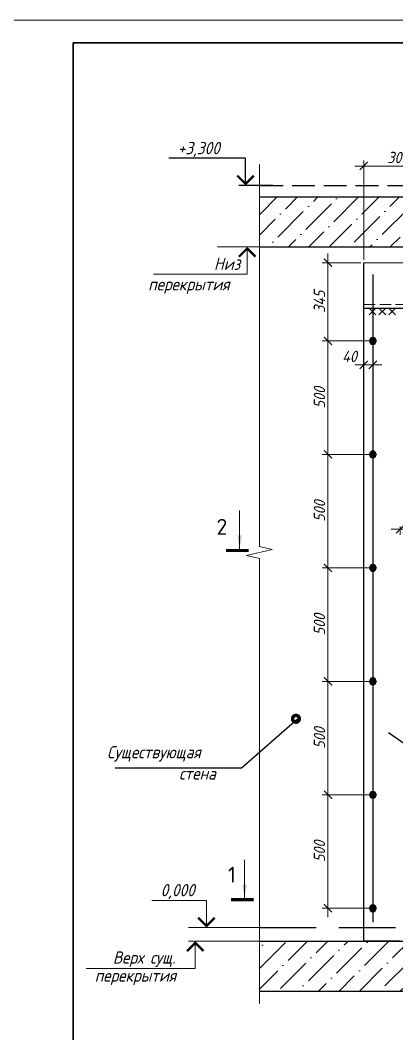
# Model space of a CAD drawing. Header units: millimetres. Extents: x 2058191 to 2089933, y 116142 to 208453.
# Drawn here: x 2068570 to 2070228, y 134585 to 139051 of the extents above; entities that cross this region are included whole.
import ezdxf
from ezdxf.enums import TextEntityAlignment as Align

# ---------------------------------------------------------------- set-up
doc = ezdxf.new("R2010")
doc.units = ezdxf.units.MM
for name, pattern in [('GOST2.303 4', [7, 5, -2, 0]), ('ГОСТ 2.303 4', [7, 5, -2, 0]), ('осеваяX2', [4, 2.5, -0.5, 0.5, -0.5])]:
    doc.linetypes.add(name, pattern=pattern)
doc.layers.get('Defpoints').update_dxf_attribs({"color": 255})
for name, color, linetype, lineweight in [('1Стены', 252, 'Continuous', 25), ('монолит', 176, 'Continuous', 50), ('Оси', 165, 'осеваяX2', 13), ('Размер', 7, 'Continuous', 13), ('сварка', 156, 'Continuous', 9), ('штрих', 8, 'Continuous', 5), ('штриховка кирпич', 42, 'Continuous', 5)]:
    doc.layers.add(name, color=color, linetype=linetype, lineweight=lineweight)
doc.layers.add('CS_UNPLOTTED', color=254, linetype='Continuous', plot=False)
doc.layers.add('металл', color=124, linetype='Continuous')
doc.layers.add('Текст', color=7, linetype='Continuous')
doc.styles.add('GOST', font='', dxfattribs={"width": 0.8, "oblique": 10})
doc.styles.add('GOST 2.304_new', font='isocpeur.ttf', dxfattribs={"width": 0.9, "oblique": 15})
doc.styles.get('GOST').set_extended_font_data('GOST type A')
doc.dimstyles.new('SPDS', dxfattribs={"dimscale": 25, "dimtxt": 2.5, "dimasz": 1.77, "dimexe": 1.25, "dimexo": 0.625, "dimtad": 1, "dimdec": 0, "dimrnd": 0.001, "dimtxsty": 'GOST 2.304_new', "dimblk": 'ARCHTICK', "dimcen": 2.5, "dimdle": 2, "dimclrt": 256, "dimazin": 2, "dimtfac": 0.75, "dimtdec": 0, "dimtmove": 1, "dimatfit": 3, "dimfxl": 0, "dimtolj": 1, "dimlwd": 9, "dimlwe": 9, "dimarcsym": 0})
pattern_1 = [(45, (-39789323.92, -1436132.09), (33.67596045, 123.47852166), [158.75, -31.75, 0, -31.75])]

# ---------------------------------------------------------------- blocks, each defined once
blk = doc.blocks.new('_ArchTick')
at = {"color": 0, "linetype": 'ByBlock', "const_width": 0.15}
blk.add_lwpolyline([(-0.5, -0.5), (0.5, 0.5)], dxfattribs=at)
blk = doc.blocks.new('*D126')
at = {"layer": 'Defpoints', "color": 0, "lineweight": 20, "ltscale": 20, "transparency": 16777216}
for p in [(2070242.8, 136832), (2070242.8, 136808.4), (2070272.8, 136832)]:
    blk.add_point(p, dxfattribs=at)
at = {"layer": 'Размер', "color": 0, "lineweight": 9, "ltscale": 20, "transparency": 16777216}
for p, q in [((2070312.8, 136808.4), (2070202.8, 136808.4)), ((2070242.8, 136819.5), (2070242.8, 136783.4)), ((2070272.8, 136819.5), (2070272.8, 136783.4))]:
    blk.add_line(p, q, dxfattribs=at)
at = {"layer": 'Размер', "color": 0, "lineweight": 9, "ltscale": 20, "transparency": 16777216, "xscale": 35.4, "yscale": 35.4, "zscale": 35.4}
for p, rotation in [((2070242.8, 136808.4), 179.9999999995553), ((2070272.8, 136808.4), 359.9999999995553)]:
    blk.add_blockref('_ArchTick', p, dxfattribs=dict(at, rotation=rotation))
at = {"layer": 'Размер', "ltscale": 20, "transparency": 16777216, "insert": (2070346.7, 136844.6), "char_height": 50, "attachment_point": 5, "style": 'GOST 2.304_new'}
blk.add_mtext('\\A1;30', dxfattribs=at)
blk = doc.blocks.new('м16')
at = {"layer": 'металл', "lineweight": 30, "ltscale": 20}
for p, q in [((-11, 6.4), (0, 12.7)), ((-11, -6.4), (-11, 6.4)), ((0, 12.7), (11, 6.4)), ((11, 6.4), (11, -6.4)), ((0, -12.7), (-11, -6.4)), ((11, -6.4), (0, -12.7))]:
    blk.add_line(p, q, dxfattribs=at)
blk.add_circle((0, 0), 15, dxfattribs=at)
for radius, start, end in [(10.4, 0, 180), (10.4, 180, 0), (6.92, 0, 180), (6.92, 180, 0)]:
    blk.add_arc((0, 0), radius, start, end, dxfattribs=at)
at = {"layer": 'металл', "linetype": 'Continuous', "lineweight": 25, "ltscale": 20}
blk.add_arc((0, 0), 8, 255, 165, dxfattribs=at)
at = {"layer": 'Оси', "ltscale": 20}
for p, q in [((17, 0), (-17.3, 0)), ((0, 17.3), (0, -17.3))]:
    blk.add_line(p, q, dxfattribs=at)
blk = doc.blocks.new('*D133')
at = {"color": 0, "lineweight": 9, "ltscale": 20, "transparency": 16777216}
for p, q in [((2069925.1, 137677.6), (2069925.1, 137097.6)), ((2070120.3, 137637.6), (2069900.1, 137637.6)), ((2070120.3, 137137.6), (2069900.1, 137137.6))]:
    blk.add_line(p, q, dxfattribs=at)
at = {"layer": 'Defpoints', "color": 0, "lineweight": 20, "ltscale": 20, "transparency": 16777216}
for p in [(2070132.8, 137637.6), (2069925.1, 137137.6), (2070132.8, 137137.6)]:
    blk.add_point(p, dxfattribs=at)
at = {"color": 0, "lineweight": 9, "ltscale": 20, "transparency": 16777216, "xscale": 35.4, "yscale": 35.4, "zscale": 35.4}
for p, rotation in [((2069925.1, 137637.6), 90), ((2069925.1, 137137.6), 270)]:
    blk.add_blockref('_ArchTick', p, dxfattribs=dict(at, rotation=rotation))
at = {"ltscale": 20, "transparency": 16777216, "insert": (2069887.6, 137387.6), "char_height": 50, "attachment_point": 5, "rotation": 90, "style": 'GOST 2.304_new'}
blk.add_mtext('\\A1;500', dxfattribs=at)
blk = doc.blocks.new('*D134')
at = {"color": 0, "lineweight": 9, "ltscale": 20, "transparency": 16777216}
for p, q in [((2069925.1, 137177.6), (2069925.1, 136597.6)), ((2070120.3, 137137.6), (2069900.1, 137137.6)), ((2070120.3, 136637.6), (2069900.1, 136637.6))]:
    blk.add_line(p, q, dxfattribs=at)
at = {"layer": 'Defpoints', "color": 0, "lineweight": 20, "ltscale": 20, "transparency": 16777216}
for p in [(2070132.8, 137137.6), (2069925.1, 136637.6), (2070132.8, 136637.6)]:
    blk.add_point(p, dxfattribs=at)
at = {"color": 0, "lineweight": 9, "ltscale": 20, "transparency": 16777216, "xscale": 35.4, "yscale": 35.4, "zscale": 35.4}
for p, rotation in [((2069925.1, 137137.6), 90), ((2069925.1, 136637.6), 270)]:
    blk.add_blockref('_ArchTick', p, dxfattribs=dict(at, rotation=rotation))
at = {"ltscale": 20, "transparency": 16777216, "insert": (2069887.6, 136887.6), "char_height": 50, "attachment_point": 5, "rotation": 90, "style": 'GOST 2.304_new'}
blk.add_mtext('\\A1;500', dxfattribs=at)
blk = doc.blocks.new('*D135')
at = {"color": 0, "lineweight": 9, "ltscale": 20, "transparency": 16777216}
for p, q in [((2069925.1, 136677.6), (2069925.1, 136097.8)), ((2070120.3, 136637.6), (2069900.1, 136637.6)), ((2070120.3, 136137.8), (2069900.1, 136137.8))]:
    blk.add_line(p, q, dxfattribs=at)
at = {"layer": 'Defpoints', "color": 0, "lineweight": 20, "ltscale": 20, "transparency": 16777216}
for p in [(2070132.8, 136637.6), (2069925.1, 136137.8), (2070132.8, 136137.8)]:
    blk.add_point(p, dxfattribs=at)
at = {"color": 0, "lineweight": 9, "ltscale": 20, "transparency": 16777216, "xscale": 35.4, "yscale": 35.4, "zscale": 35.4}
for p, rotation in [((2069925.1, 136637.6), 90), ((2069925.1, 136137.8), 270)]:
    blk.add_blockref('_ArchTick', p, dxfattribs=dict(at, rotation=rotation))
at = {"ltscale": 20, "transparency": 16777216, "insert": (2069887.6, 136387.7), "char_height": 50, "attachment_point": 5, "rotation": 90, "style": 'GOST 2.304_new'}
blk.add_mtext('\\A1;500', dxfattribs=at)
blk = doc.blocks.new('*D136')
at = {"layer": 'Defpoints', "color": 0, "lineweight": 20, "ltscale": 20, "transparency": 16777216}
for p in [(2070082.8, 137622.8), (2070122.8, 137620.6), (2070082.8, 137532.4)]:
    blk.add_point(p, dxfattribs=at)
at = {"layer": 'Размер', "color": 0, "lineweight": 9, "ltscale": 20, "transparency": 16777216}
for p, q in [((2070082.8, 137610.3), (2070082.8, 137507.4)), ((2070122.8, 137608.1), (2070122.8, 137507.4)), ((2070162.8, 137532.4), (2070042.8, 137532.4))]:
    blk.add_line(p, q, dxfattribs=at)
at = {"layer": 'Размер', "color": 0, "lineweight": 9, "ltscale": 20, "transparency": 16777216, "xscale": 35.4, "yscale": 35.4, "zscale": 35.4, "rotation": 180}
blk.add_blockref('_ArchTick', (2070082.8, 137532.4), dxfattribs=at)
at = {"layer": 'Размер', "color": 0, "lineweight": 9, "ltscale": 20, "transparency": 16777216, "xscale": 35.4, "yscale": 35.4, "zscale": 35.4}
blk.add_blockref('_ArchTick', (2070122.8, 137532.4), dxfattribs=at)
at = {"layer": 'Размер', "ltscale": 20, "transparency": 16777216, "insert": (2070019.9, 137569.9), "char_height": 50, "attachment_point": 5, "style": 'GOST 2.304_new'}
blk.add_mtext('\\A1;40', dxfattribs=at)
blk = doc.blocks.new('*D139')
at = {"color": 0, "lineweight": 9, "ltscale": 20, "transparency": 16777216}
for p, q in [((2070042.8, 138408.6), (2070422.8, 138408.6)), ((2070082.8, 137995.1), (2070082.8, 138433.6)), ((2070382.8, 137945.1), (2070382.8, 138433.6))]:
    blk.add_line(p, q, dxfattribs=at)
at = {"layer": 'Defpoints', "color": 0, "lineweight": 20, "ltscale": 20, "transparency": 16777216}
for p in [(2070382.8, 138408.6), (2070082.8, 137982.6), (2070382.8, 137932.6)]:
    blk.add_point(p, dxfattribs=at)
at = {"color": 0, "lineweight": 9, "ltscale": 20, "transparency": 16777216, "xscale": 35.4, "yscale": 35.4, "zscale": 35.4, "rotation": 180}
blk.add_blockref('_ArchTick', (2070082.8, 138408.6), dxfattribs=at)
at = {"color": 0, "lineweight": 9, "ltscale": 20, "transparency": 16777216, "xscale": 35.4, "yscale": 35.4, "zscale": 35.4}
blk.add_blockref('_ArchTick', (2070382.8, 138408.6), dxfattribs=at)
at = {"ltscale": 20, "transparency": 16777216, "insert": (2070232.8, 138446.1), "char_height": 50, "attachment_point": 5, "style": 'GOST 2.304_new'}
blk.add_mtext('\\A1;300', dxfattribs=at)
blk = doc.blocks.new('*D141')
at = {"color": 0, "lineweight": 9, "ltscale": 20, "transparency": 16777216}
for p, q in [((2069925.1, 137597.8), (2069925.1, 138022.6)), ((2070070.3, 137982.6), (2069900.1, 137982.6)), ((2070110.3, 137637.8), (2069900.1, 137637.8))]:
    blk.add_line(p, q, dxfattribs=at)
at = {"layer": 'Defpoints', "color": 0, "lineweight": 20, "ltscale": 20, "transparency": 16777216}
for p in [(2069925.1, 137982.6), (2070082.8, 137982.6), (2070122.8, 137637.8)]:
    blk.add_point(p, dxfattribs=at)
at = {"color": 0, "lineweight": 9, "ltscale": 20, "transparency": 16777216, "xscale": 35.4, "yscale": 35.4, "zscale": 35.4}
for p, rotation in [((2069925.1, 137982.6), 90), ((2069925.1, 137637.8), 270)]:
    blk.add_blockref('_ArchTick', p, dxfattribs=dict(at, rotation=rotation))
at = {"ltscale": 20, "transparency": 16777216, "insert": (2069887.6, 137810.2), "char_height": 50, "attachment_point": 5, "rotation": 90, "style": 'GOST 2.304_new'}
blk.add_mtext('\\A1;345', dxfattribs=at)
blk = doc.blocks.new('*U8')
at = {"color": 44, "lineweight": 20, "ltscale": 10}
blk.add_line((594, 420), (0, 420), dxfattribs=at)
at = {"color": 137, "lineweight": 35, "ltscale": 10}
for p, q in [((589, 415), (20, 415)), ((20, 415), (20, 5))]:
    blk.add_line(p, q, dxfattribs=at)
at = {"color": 44, "lineweight": 13, "style": 'GOST', "oblique": 10, "width": 0.8}
for tag in ['ФОРМАТВЕРТ', 'ФОРМАТГОРИЗ']:
    blk.add_attdef(tag, (542.98, 1.6), '', height=2, dxfattribs=at)
blk = doc.blocks.new('*D144')
at = {"color": 0, "lineweight": 9, "ltscale": 20, "transparency": 16777216}
for p, q in [((2069925.1, 136177.8), (2069925.1, 135598)), ((2070120.3, 136137.8), (2069900.1, 136137.8)), ((2070120.3, 135638), (2069900.1, 135638))]:
    blk.add_line(p, q, dxfattribs=at)
at = {"layer": 'Defpoints', "color": 0, "lineweight": 20, "ltscale": 20, "transparency": 16777216}
for p in [(2070132.8, 136137.8), (2069925.1, 135638), (2070132.8, 135638)]:
    blk.add_point(p, dxfattribs=at)
at = {"color": 0, "lineweight": 9, "ltscale": 20, "transparency": 16777216, "xscale": 35.4, "yscale": 35.4, "zscale": 35.4}
for p, rotation in [((2069925.1, 136137.8), 90), ((2069925.1, 135638), 270)]:
    blk.add_blockref('_ArchTick', p, dxfattribs=dict(at, rotation=rotation))
at = {"ltscale": 20, "transparency": 16777216, "insert": (2069887.6, 135887.9), "char_height": 50, "attachment_point": 5, "rotation": 90, "style": 'GOST 2.304_new'}
blk.add_mtext('\\A1;500', dxfattribs=at)
blk = doc.blocks.new('*D145')
at = {"color": 0, "lineweight": 9, "ltscale": 20, "transparency": 16777216}
for p, q in [((2069925.1, 135678), (2069925.1, 135098.1)), ((2070120.3, 135638), (2069900.1, 135638)), ((2070120.3, 135138.1), (2069900.1, 135138.1))]:
    blk.add_line(p, q, dxfattribs=at)
at = {"layer": 'Defpoints', "color": 0, "lineweight": 20, "ltscale": 20, "transparency": 16777216}
for p in [(2070132.8, 135638), (2069925.1, 135138.1), (2070132.8, 135138.1)]:
    blk.add_point(p, dxfattribs=at)
at = {"color": 0, "lineweight": 9, "ltscale": 20, "transparency": 16777216, "xscale": 35.4, "yscale": 35.4, "zscale": 35.4}
for p, rotation in [((2069925.1, 135638), 90), ((2069925.1, 135138.1), 270)]:
    blk.add_blockref('_ArchTick', p, dxfattribs=dict(at, rotation=rotation))
at = {"ltscale": 20, "transparency": 16777216, "insert": (2069887.6, 135388.1), "char_height": 50, "attachment_point": 5, "rotation": 90, "style": 'GOST 2.304_new'}
blk.add_mtext('\\A1;500', dxfattribs=at)

msp = doc.modelspace()

# ---------------------------------------------------------------- hatches: boundary and pattern name
at = {"layer": 'штрих', "ltscale": 15}
h = msp.add_hatch(dxfattribs=at)
h.set_pattern_fill('ANSI36', color=256, scale=20)
h.set_pattern_definition(pattern_1)
h.paths.add_polyline_path([(2069622.7, 138273.6), (2069623, 138053.6), (2072754, 138053.6), (2072753.8, 138273.6)])
h = msp.add_hatch(dxfattribs=at)
h.set_pattern_fill('ANSI36', color=256, scale=20)
h.set_pattern_definition(pattern_1)
h.paths.add_polyline_path([(2069622.8, 134994.6), (2069622.8, 134774.6), (2072753.9, 134774.6), (2072753.9, 134994.6)])

# ---------------------------------------------------------------- linework, layer by layer
at = {"linetype": 'Continuous', "ltscale": 20}
for p, q in [((2069562.1, 138442.6), (2069223.9, 138442.6)), ((2069562.1, 138322.6), (2069562.1, 138442.6)), ((2069682.9, 138322.6), (2069532.1, 138322.6))]:
    msp.add_line(p, q, dxfattribs=at)
at = {"ltscale": 100}
for q in [(2069791.5, 135972.8), (2068987.2, 135754.5)]:
    msp.add_line((2069542.6, 135754.5), q, dxfattribs=at)
at = {"ltscale": 20}
msp.add_line((2070380.8, 135778.9), (2070191.8, 135910.2), dxfattribs=at)
at = {"color": 0, "linetype": 'Continuous', "ltscale": 20, "const_width": 10}
msp.add_lwpolyline([(2069598.5, 138366.2), (2069562.1, 138329.7), (2069525.6, 138366.2)], dxfattribs=at)
at = {"layer": '1Стены', "color": 0, "linetype": 'GOST2.303 4', "ltscale": 20}
msp.add_line((2069627, 138322.6), (2072753.8, 138324.6), dxfattribs=at)
at = {"layer": '1Стены', "color": 0, "linetype": 'ГОСТ 2.303 4', "lineweight": 13, "ltscale": 10}
msp.add_line((2070082.8, 137798.6), (2072477.7, 137800.6), dxfattribs=at)
at = {"layer": '1Стены', "color": 0, "linetype": 'GOST2.303 4', "ltscale": 50}
msp.add_line((2069622.8, 135052.6), (2072753.9, 135054.6), dxfattribs=at)
at = {"layer": 'CS_UNPLOTTED', "ltscale": 20}
msp.add_line((2070123.2, 137930.9), (2070122.8, 135075.9), dxfattribs=at)
at = {"layer": 'металл', "color": 0, "ltscale": 20}
for p, q in [((2070082.8, 137982.6), (2072477.7, 137984.6)), ((2070082.8, 134992.6), (2070082.8, 137982.6)), ((2070082.8, 137782.6), (2072477.7, 137784.6)), ((2070242.8, 134992.6), (2070082.8, 134992.6))]:
    msp.add_line(p, q, dxfattribs=at)
at = {"layer": 'монолит', "color": 0, "lineweight": 25, "ltscale": 100}
for p, q in [((2069622.7, 138272.6), (2072753.8, 138274.6)), ((2069622.7, 138052.6), (2072753.8, 138054.6)), ((2069622.8, 134992.6), (2072753.9, 134994.6)), ((2069622.8, 134772.6), (2072753.9, 134774.6))]:
    msp.add_line(p, q, dxfattribs=at)
at = {"layer": 'Размер', "linetype": 'Continuous', "ltscale": 20}
for p, q in [((2069763.3, 138052.6), (2069438.3, 138052.6)), ((2069569.3, 138052.6), (2069569.3, 137932.6)), ((2069569.3, 137932.6), (2069156.5, 137932.6)), ((2069536, 136721.2), (2069536, 136891.2)), ((2069557.6, 135182.4), (2069557.6, 135350.6)), ((2069389.6, 135172.6), (2069149.3, 135172.6)), ((2069389.6, 135052.6), (2069389.6, 135172.6)), ((2069622.8, 135052.6), (2069310.4, 135052.6)), ((2069622.8, 134992.6), (2069310.4, 134992.6)), ((2069340.5, 134992.6), (2069340.5, 134872.6)), ((2069340.5, 134872.6), (2068859.6, 134872.6))]:
    msp.add_line(p, q, dxfattribs=at)
at = {"layer": 'Размер', "color": 0, "linetype": 'Continuous', "ltscale": 20}
for points, const_width in [([(2069532.8, 138009.1), (2069569.3, 138045.6), (2069605.8, 138009.1)], 10), ([(2069476, 136714.2), (2069576, 136714.2)], 14), ([(2069497.6, 135175.4), (2069597.6, 135175.4)], 14), ([(2069426.1, 135096.2), (2069389.6, 135059.7), (2069353.2, 135096.2)], 10), ([(2069376.9, 134949.1), (2069340.5, 134985.6), (2069304, 134949.1)], 10)]:
    msp.add_lwpolyline(points, dxfattribs=dict(at, const_width=const_width))
at = {"layer": 'Размер', "linetype": 'Continuous', "ltscale": 20}
for points in [[(2069536, 136721.2), (2069526, 136781.3), (2069546.1, 136781.3)], [(2069557.6, 135182.4), (2069547.6, 135242.5), (2069567.7, 135242.5)]]:
    msp.add_solid(points, dxfattribs=at)
at = {"layer": 'сварка', "color": 0, "linetype": 'Continuous', "ltscale": 15}
for p, q in [((2070136.5, 137782.6), (2070106.5, 137752.6)), ((2070106.5, 137782.6), (2070136.5, 137752.6)), ((2070179.8, 137782.6), (2070149.8, 137752.6)), ((2070149.8, 137782.6), (2070179.8, 137752.6)), ((2070222.5, 137782.6), (2070192.5, 137752.6)), ((2070192.5, 137782.6), (2070222.5, 137752.6))]:
    msp.add_line(p, q, dxfattribs=at)
at = {"layer": 'Текст', "ltscale": 20, "const_width": 30}
msp.add_lwpolyline([(2069776.5, 135972.8, -1), (2069791.5, 135972.8, -1)], format="xyb", close=True, dxfattribs=at)
at = {"layer": 'штриховка кирпич', "color": 0, "linetype": 'Continuous', "ltscale": 15}
msp.add_line((2069623.1, 137802.7), (2069623.1, 137847.7), dxfattribs=at)
msp.add_lwpolyline([(2069623.1, 138415.5), (2069622.8, 136732.2), (2069679, 136719.1), (2069566.5, 136692.9), (2069622.8, 136679.7), (2069622.8, 134718.5)], dxfattribs=at)

# ---------------------------------------------------------------- block references
at = {"xscale": 20, "yscale": 20, "zscale": 20}
msp.add_blockref('*U8', (2068402.7, 130650.9), dxfattribs=at)
at = {"layer": 'Размер', "xscale": -1, "rotation": 89.99999999988889}
for p in [(2070122.8, 137637.6), (2070122.8, 137637.6), (2070122.8, 137137.6), (2070122.8, 136637.6), (2070122.8, 136137.6), (2070122.8, 135637.8), (2070122.8, 135137.6)]:
    msp.add_blockref('м16', p, dxfattribs=at)

# ---------------------------------------------------------------- texts
at = {"layer": 'Размер', "linetype": 'Continuous', "ltscale": 20, "style": 'GOST 2.304_new'}
for s, p in [('2', (2069434, 136783.6)), ('1', (2069484.4, 135250.8))]:
    msp.add_text(s, height=70, dxfattribs=at).set_placement(p)
at = {"layer": 'Текст', "ltscale": 20, "style": 'GOST 2.304_new', "oblique": 15, "width": 0.9}
for s, p in [('+3,300', (2069263.7, 138460.6)), ('Низ', (2069422.8, 137950.6)), ('Существующая', (2068952, 135798.8)), ('стена', (2069269.3, 135704.8)), ('0,000', (2069188.1, 135190.6)), ('Верх сущ.', (2068977.4, 134893.7))]:
    msp.add_text(s, height=54, dxfattribs=at).set_placement(p)
for p in [(2069133, 137914.6), (2068897.7, 134868.4)]:
    msp.add_text('перекрытия', height=54, dxfattribs=at).set_placement(p, align=Align.TOP_LEFT)

# ---------------------------------------------------------------- dimensions: what is measured, and where the dimension line sits
at = {"ltscale": 20}
dim = msp.add_linear_dim(base=(2070382.8, 138408.6), p1=(2070082.8, 137982.6), p2=(2070382.8, 137932.6), dimstyle='SPDS', override={"dimscale": 20, "dimfxl": 1.25, "dimtfill": 0, "dimarcsym": 1}, dxfattribs=at)
dim.commit()
dim.dimension.update_dxf_attribs({"geometry": '*D139', "text_midpoint": (2070232.8, 138446.1)})
for base, p1, p2, picture, middle in [((2069925.1, 137982.6), (2070122.8, 137637.8), (2070082.8, 137982.6), '*D141', (2069887.6, 137810.2)), ((2069925.1, 137137.6), (2070132.8, 137637.6), (2070132.8, 137137.6), '*D133', (2069887.6, 137387.6)), ((2069925.1, 136637.6), (2070132.8, 137137.6), (2070132.8, 136637.6), '*D134', (2069887.6, 136887.6)), ((2069925.1, 136137.8), (2070132.8, 136637.6), (2070132.8, 136137.8), '*D135', (2069887.6, 136387.7)), ((2069925.1, 135638), (2070132.8, 136137.8), (2070132.8, 135638), '*D144', (2069887.6, 135887.9)), ((2069925.1, 135138.1), (2070132.8, 135638), (2070132.8, 135138.1), '*D145', (2069887.6, 135388.1))]:
    dim = msp.add_linear_dim(base=base, p1=p1, p2=p2, angle=90, dimstyle='SPDS', override={"dimscale": 20, "dimtxsty": 'GOST 2.304_new', "dimfxl": 1.25, "dimtfill": 0, "dimarcsym": 1}, dxfattribs=at)
    dim.commit()
    dim.dimension.update_dxf_attribs({"geometry": picture, "text_midpoint": middle})
at = {"layer": 'Размер', "ltscale": 20}
for base, p1, p2, picture, middle, dimtype in [((2070082.8, 137532.4), (2070122.8, 137620.6), (2070082.8, 137622.8), '*D136', (2070019.9, 137532.4), 128), ((2070242.8, 136808.4), (2070272.8, 136832), (2070242.8, 136832), '*D126', (2070346.7, 136807.1), 129)]:
    dim = msp.add_linear_dim(base=base, p1=p1, p2=p2, angle=180, dimstyle='SPDS', override={"dimscale": 20, "dimtxsty": 'GOST 2.304_new', "dimfxl": 1.25, "dimtfill": 0, "dimarcsym": 1}, dxfattribs=at)
    dim.commit()
    dim.dimension.update_dxf_attribs({"geometry": picture, "text_midpoint": middle, "dimtype": dimtype})

doc.saveas('drawing.dxf')
